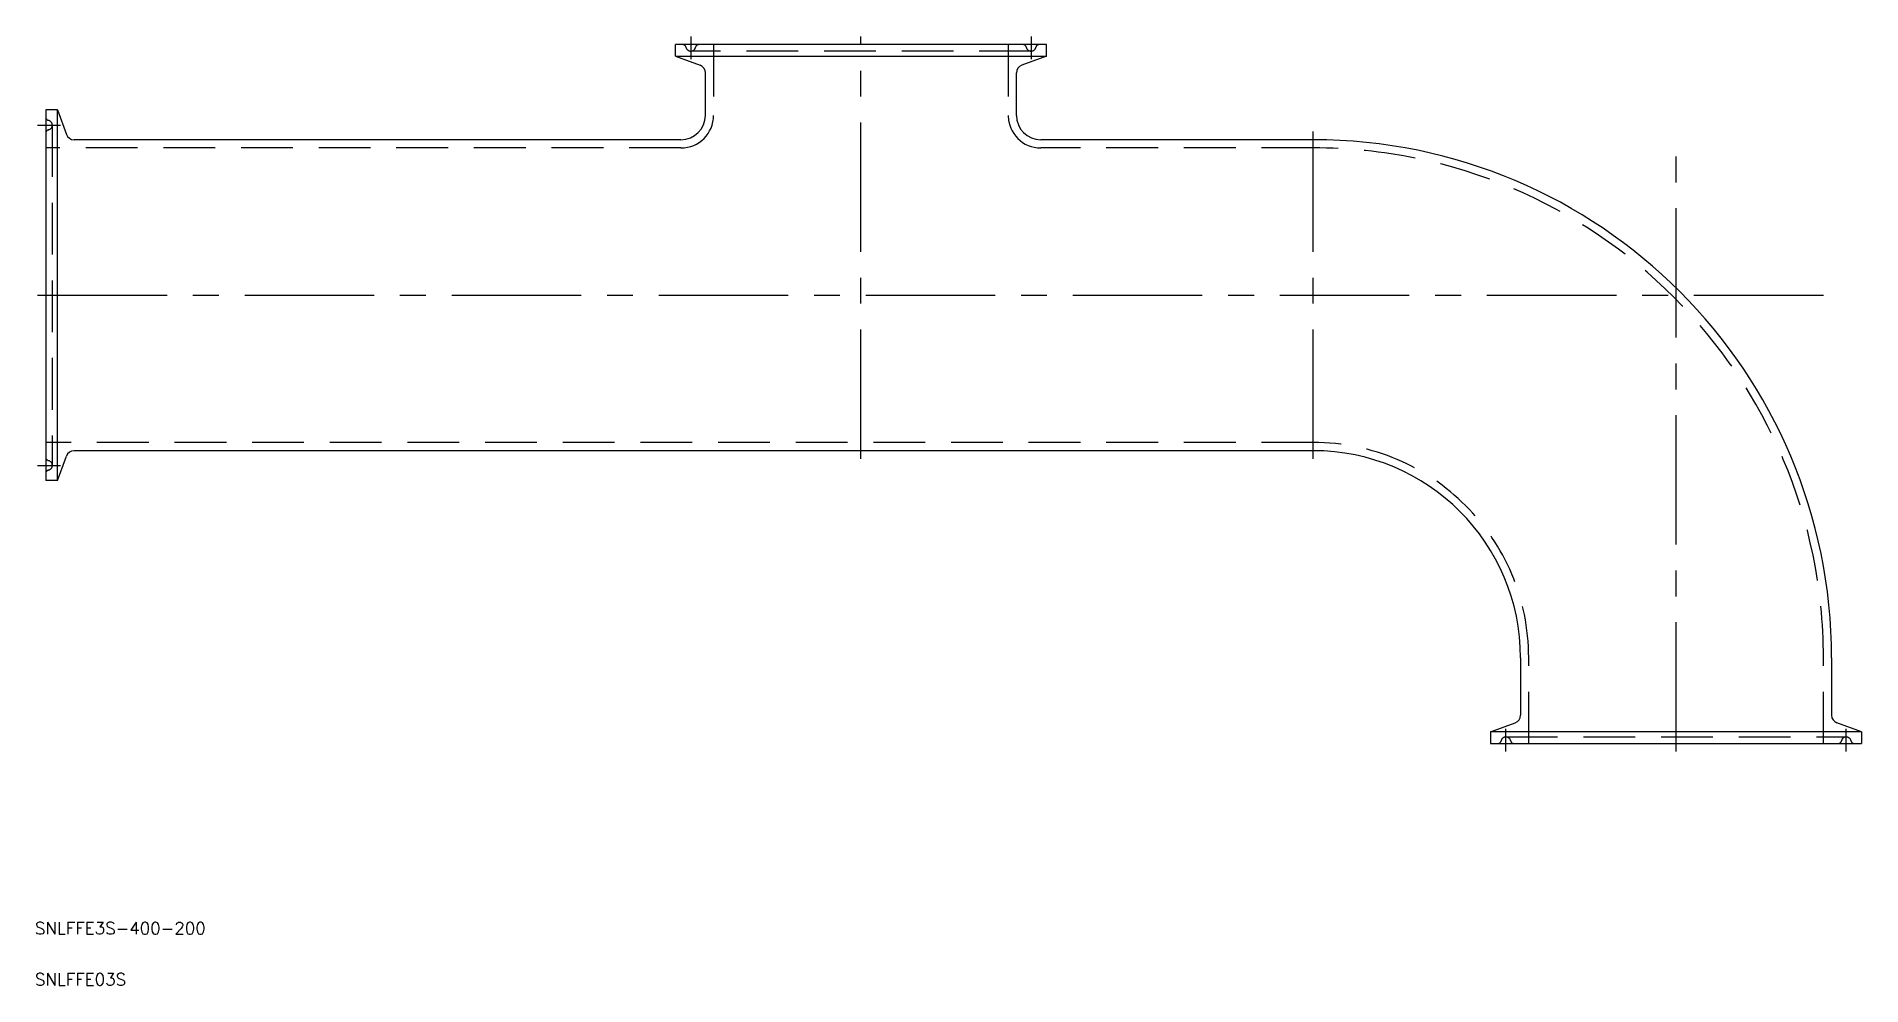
# Model space of a CAD drawing. Extents: x -402 to 46, y -59 to 173.
import ezdxf

# ---------------------------------------------------------------- set-up
doc = ezdxf.new("R2010")
doc.units = 0
doc.linetypes.add('CENTER', pattern=[50.8, 31.75, -6.35, 6.35, -6.35])
doc.linetypes.add('DASHED', pattern=[19.05, 12.7, -6.35])
doc.layers.get('0').update_dxf_attribs({"linetype": 'CONTINUOUS'})
doc.layers.add('CENTER', color=1, linetype='CENTER')
doc.styles.get("Standard").update_dxf_attribs({"font": 'txt.shx', "height": 3, "bigfont": 'bigfont.shx'})

msp = doc.modelspace()

# ---------------------------------------------------------------- linework, layer by layer
at = {"color": 7, "linetype": 'CONTINUOUS'}
for p, q in [((-154.5, 171.5), (-245.5, 171.5)), ((-245.5, 168.65), (-245.5, 171.5)), ((-154.5, 168.65), (-154.5, 171.5)), ((-245.5, 168.65), (-154.5, 168.65)), ((-245.5, 168.65), (-239.47, 166.45)), ((-154.5, 168.65), (-160.53, 166.45)), ((-238.15, 154.15), (-238.15, 164.57)), ((-161.85, 154.15), (-161.85, 164.57)), ((-400, 155.5), (-400, 64.5)), ((-397.15, 155.5), (-400, 155.5)), ((-397.15, 64.5), (-397.15, 155.5)), ((-397.15, 155.5), (-394.95, 149.47)), ((-244.15, 148.15), (-393.07, 148.15)), ((-89, 148.15), (-155.85, 148.15)), ((-89, 71.85), (-393.07, 71.85)), ((-397.15, 64.5), (-394.95, 70.53)), ((-397.15, 64.5), (-400, 64.5)), ((-38.15, 21), (-38.15, 6.93)), ((38.15, 21), (38.15, 6.93)), ((-45.5, 2.85), (-39.47, 5.05)), ((45.5, 2.85), (39.47, 5.05)), ((45.5, 2.85), (-45.5, 2.85)), ((-45.5, 2.85), (-45.5, 0)), ((-45.5, 0), (45.5, 0)), ((45.5, 2.85), (45.5, 0))]:
    msp.add_line(p, q, dxfattribs=at)
at = {"color": 3, "linetype": 'DASHED'}
for p, q in [((-236.15, 171.5), (-236.15, 154.15)), ((-163.85, 171.5), (-163.85, 154.15)), ((-158.25, 169.9), (-241.75, 169.9)), ((-398.4, 151.75), (-398.4, 68.25)), ((-244.15, 146.15), (-400, 146.15)), ((-89, 146.15), (-155.85, 146.15)), ((-89, 73.85), (-400, 73.85)), ((-36.15, 0), (-36.15, 21)), ((36.15, 0), (36.15, 21)), ((-41.75, 1.6), (41.75, 1.6))]:
    msp.add_line(p, q, dxfattribs=at)
for centre, radius, start, end in [((-243.71, 170.7), 0.8, 11.537, 90), ((-241.75, 171.1), 1.2, 191.537, 348.463), ((-239.79, 170.7), 0.8, 90, 168.463), ((-160.21, 170.7), 0.8, 11.537, 90), ((-158.25, 171.1), 1.2, 191.537, 348.463), ((-156.29, 170.7), 0.8, 90, 168.463), ((-399.2, 153.71), 0.8, 180, 258.463), ((-399.6, 151.75), 1.2, 281.537, 78.463), ((-244.15, 154.15), 8, 270, 0), ((-155.85, 154.15), 8, 180, 270), ((-399.2, 149.79), 0.8, 101.537, 180), ((-89, 21), 125.15, 0, 90), ((-89, 21), 52.85, 0, 90), ((-399.2, 70.21), 0.8, 180, 258.463), ((-399.6, 68.25), 1.2, 281.537, 78.463), ((-399.2, 66.29), 0.8, 101.537, 180), ((-43.71, 0.8), 0.8, 270, 348.463), ((-41.75, 0.4), 1.2, 11.537, 168.463), ((-39.79, 0.8), 0.8, 191.537, 270), ((39.79, 0.8), 0.8, 270, 348.463), ((41.75, 0.4), 1.2, 11.537, 168.463), ((43.71, 0.8), 0.8, 191.537, 270)]:
    msp.add_arc(centre, radius, start, end, dxfattribs=at)
at = {"color": 7, "linetype": 'CONTINUOUS'}
for centre, radius, start, end in [((-240.15, 164.57), 2, 0, 70), ((-159.85, 164.57), 2, 110, 180), ((-244.15, 154.15), 6, 270, 0), ((-155.85, 154.15), 6, 180, 270), ((-393.07, 150.15), 2, 200, 270), ((-89, 21), 127.15, 0, 90), ((-393.07, 69.85), 2, 90, 160), ((-89, 21), 50.85, 0, 90), ((-40.15, 6.93), 2, 290, 360), ((40.15, 6.93), 2, 180, 250)]:
    msp.add_arc(centre, radius, start, end, dxfattribs=at)
at = {"layer": 'CENTER', "color": 1, "linetype": 'CENTER'}
for p, q in [((-241.75, 173.5), (-241.75, 167.9)), ((-200, 69.85), (-200, 173.5)), ((-158.25, 173.5), (-158.25, 167.9)), ((-402, 151.75), (-396.4, 151.75)), ((-89, 69.85), (-89, 150.15)), ((0, -2), (0, 150.15)), ((-402, 110), (40.15, 110)), ((-402, 68.25), (-396.4, 68.25)), ((-41.75, -2), (-41.75, 3.6)), ((41.75, -2), (41.75, 3.6))]:
    msp.add_line(p, q, dxfattribs=at)

# ---------------------------------------------------------------- texts
at = {"color": 7, "linetype": 'CONTINUOUS'}
for s, p in [('SNLFFE3S-400-200', (-402.67, -46.84)), ('SNLFFE03S', (-402.67, -59.4))]:
    msp.add_text(s, height=3, dxfattribs=at).set_placement(p)

doc.saveas('drawing.dxf')
